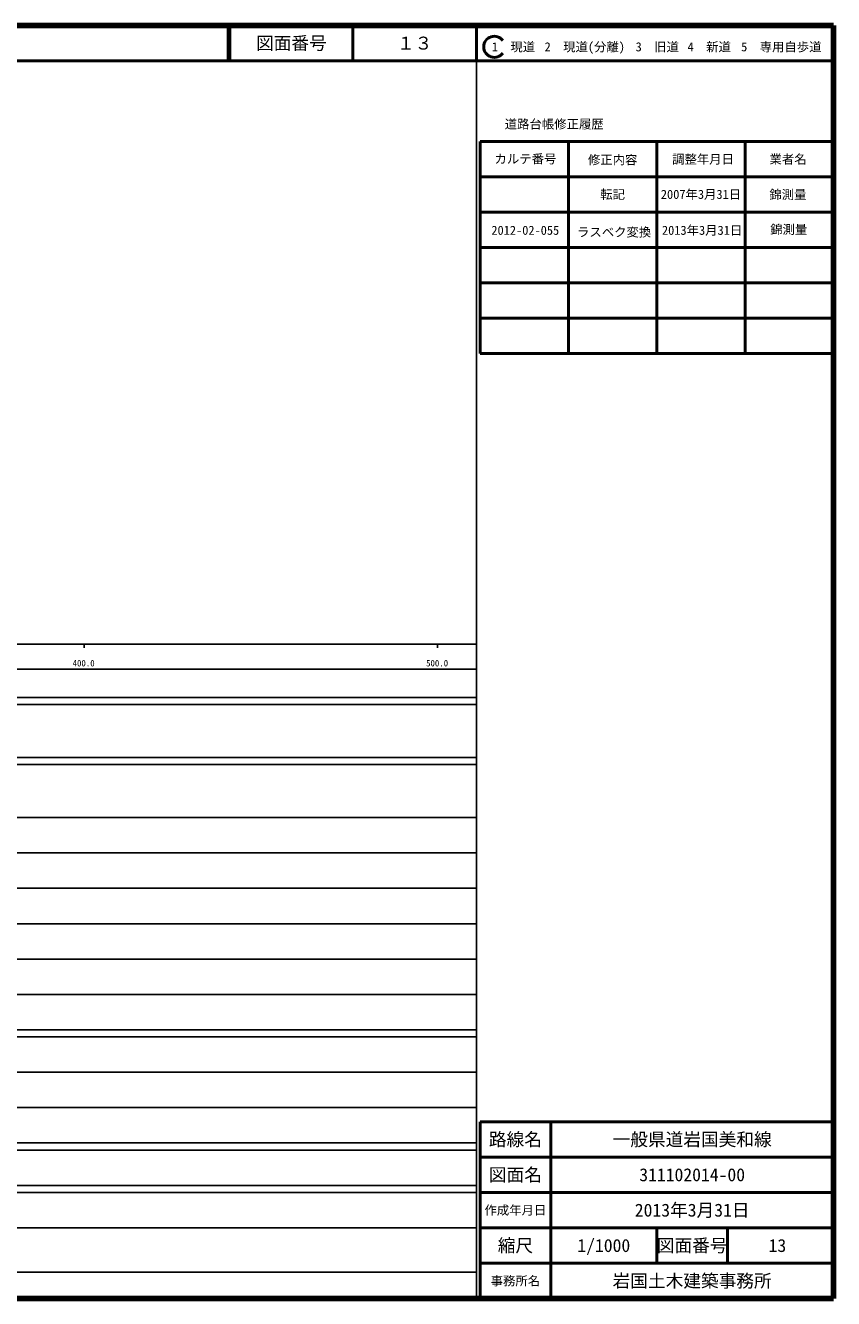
# Model space of a CAD drawing. Units: millimetres, scale not verified. Extents: x 34860 to 694227, y -100713 to 259287.
# Drawn here: x 465612 to 694227, y -100713 to 259287 of the extents above; entities that cross this region are included whole.
import ezdxf
from ezdxf.enums import TextEntityAlignment as Align

# ---------------------------------------------------------------- set-up
doc = ezdxf.new("R2010")
doc.units = ezdxf.units.MM
doc.header["$LTSCALE"] = 1000
for name, color, linetype, lineweight in [('M-TTL', 2, 'Continuous', 140), ('M-TTL-BAND', 7, 'Continuous', 25), ('M-TTL-FRAM', 2, 'Continuous', 50), ('M-TTL-LINE', 7, 'Continuous', 50)]:
    doc.layers.add(name, color=color, linetype=linetype, lineweight=lineweight)
doc.layers.add('M-TTL-TXT', color=7, linetype='Continuous')
doc.styles.add('ＭＳ ゴシック', font='')
doc.styles.get('ＭＳ ゴシック').set_extended_font_data('MS Gothic')

msp = doc.modelspace()

# ---------------------------------------------------------------- linework, layer by layer
at = {"layer": 'M-TTL'}
for p, q in [((694227, 259287), (54227, 259287)), ((694227, -100713), (694227, 259287)), ((54227, -100713), (694227, -100713))]:
    msp.add_line(p, q, dxfattribs=at)
at = {"layer": 'M-TTL-BAND'}
for p, q in [((593227, -100713), (593227, 249287)), ((54227, 84287), (593227, 84287)), ((482227, 84287), (482227, 83287)), ((582227, 84287), (582227, 83287)), ((82227, 77287), (593227, 77287)), ((54227, 69287), (593227, 69287)), ((54227, 67287), (593227, 67287)), ((54227, 52287), (593227, 52287)), ((54227, 50287), (593227, 50287)), ((54227, 35287), (593227, 35287)), ((60227, 25287), (593227, 25287)), ((66227, 15287), (593227, 15287)), ((60227, 5287), (593227, 5287)), ((66227, -4713), (593227, -4713)), ((70977, -14713), (593227, -14713)), ((70977, -24713), (593227, -24713)), ((54227, -26713), (593227, -26713)), ((63227, -36713), (593227, -36713)), ((54227, -46713), (593227, -46713)), ((54227, -56713), (593227, -56713)), ((69477, -58713), (593227, -58713)), ((54227, -70713), (593227, -70713)), ((69477, -68713), (593227, -68713)), ((54227, -80713), (593227, -80713)), ((82227, -93213), (593227, -93213))]:
    msp.add_line(p, q, dxfattribs=at)
at = {"layer": 'M-TTL-FRAM'}
for p, q in [((594227, 226483), (594227, 166483)), ((594227, 226483), (694227, 226483)), ((594227, 166483), (694227, 166483)), ((694227, -50713), (594227, -50713)), ((594227, -50713), (594227, -100713))]:
    msp.add_line(p, q, dxfattribs=at)
at = {"layer": 'M-TTL-LINE'}
for p, q in [((522973, 259287), (522973, 249287)), ((523473, 259287), (523473, 249287)), ((558223, 259287), (558223, 249287)), ((593227, 259287), (593227, 249287)), ((54227, 249287), (694227, 249287)), ((619227, 226483), (619227, 166483)), ((644227, 226483), (644227, 166483)), ((669227, 226483), (669227, 166483)), ((594227, 216483), (694227, 216483)), ((594227, 206483), (694227, 206483)), ((594227, 196483), (694227, 196483)), ((594227, 186483), (694227, 186483)), ((594227, 176483), (694227, 176483)), ((614227, -50713), (614227, -100713)), ((694227, -60713), (594227, -60713)), ((694227, -70713), (594227, -70713)), ((694227, -80713), (594227, -80713)), ((644227, -80713), (644227, -83213)), ((664227, -80713), (664227, -83213)), ((644227, -83213), (644227, -88213)), ((664227, -83213), (664227, -88213)), ((644227, -88213), (644227, -90713)), ((664227, -88213), (664227, -90713)), ((694227, -90713), (594227, -90713))]:
    msp.add_line(p, q, dxfattribs=at)
msp.add_arc((598257, 253245), 3000, 35.68533, 324.31467, dxfattribs=at)

# ---------------------------------------------------------------- texts
at = {"layer": 'M-TTL-BAND', "style": 'ＭＳ ゴシック'}
for s, p in [('400.0', (482071, 77481)), ('500.0', (582071, 77481))]:
    msp.add_text(s, height=1833, dxfattribs=at).set_placement(p, align=Align.BOTTOM_CENTER)
at = {"layer": 'M-TTL-TXT', "style": 'ＭＳ ゴシック'}
for s, height, p in [('図面番号', 3666, (540848, 254287)), ('１３', 3666, (575723, 254287)), ('1\u3000現道', 2566, (603675, 253245)), ('2\u3000現道(分離)', 2566, (623846, 253245)), ('3\u3000旧道', 2566, (644348, 253245)), ('4\u3000新道', 2566, (659051, 253245)), ('5\u3000専用自歩道', 2566, (679455, 253245)), ('道路台帳修正履歴', 2566, (615195, 231400)), ('カルテ番号', 2566, (607066, 221564)), ('修正内容', 2566, (631736, 221309)), ('調整年月日', 2566, (657316, 221483)), ('業者名', 2566, (681361, 221483)), ('転記', 2566, (631727, 211532)), ('2007年3月31日', 2566, (656727, 211532)), ('錦測量', 2566, (681304, 211475)), ('2012-02-055', 2566, (607018, 201370)), ('ラスベク変換', 2566, (632153, 200870)), ('2013年3月31日', 2566, (657038, 201370)), ('錦測量', 2566, (681547, 201620)), ('路線名', 3666, (604227, -55713)), ('路線名', 3666, (604227, -55713)), ('一般県道岩国美和線', 3666, (654227, -55713)), ('図面名', 3666, (604227, -65713)), ('図面名', 3666, (604227, -65713)), ('311102014-00', 3666, (654227, -65713)), ('作成年月日', 2566, (604227, -75713)), ('作成年月日', 2566, (604227, -75713)), ('2013年3月31日', 3666, (654227, -75713)), ('縮尺', 3666, (604227, -85713)), ('縮尺', 3666, (604227, -85713)), ('1/1000', 3666, (629227, -85713)), ('図面番号', 3666, (654227, -85713)), ('図面番号', 3666, (654227, -85713)), ('13', 3666, (678352, -85713)), ('岩国土木建築事務所', 3666, (654227, -95713)), ('事務所名', 2566, (604227, -95713)), ('事務所名', 2566, (604227, -95713))]:
    msp.add_text(s, height=height, dxfattribs=at).set_placement(p, align=Align.MIDDLE_CENTER)

doc.saveas('drawing.dxf')
